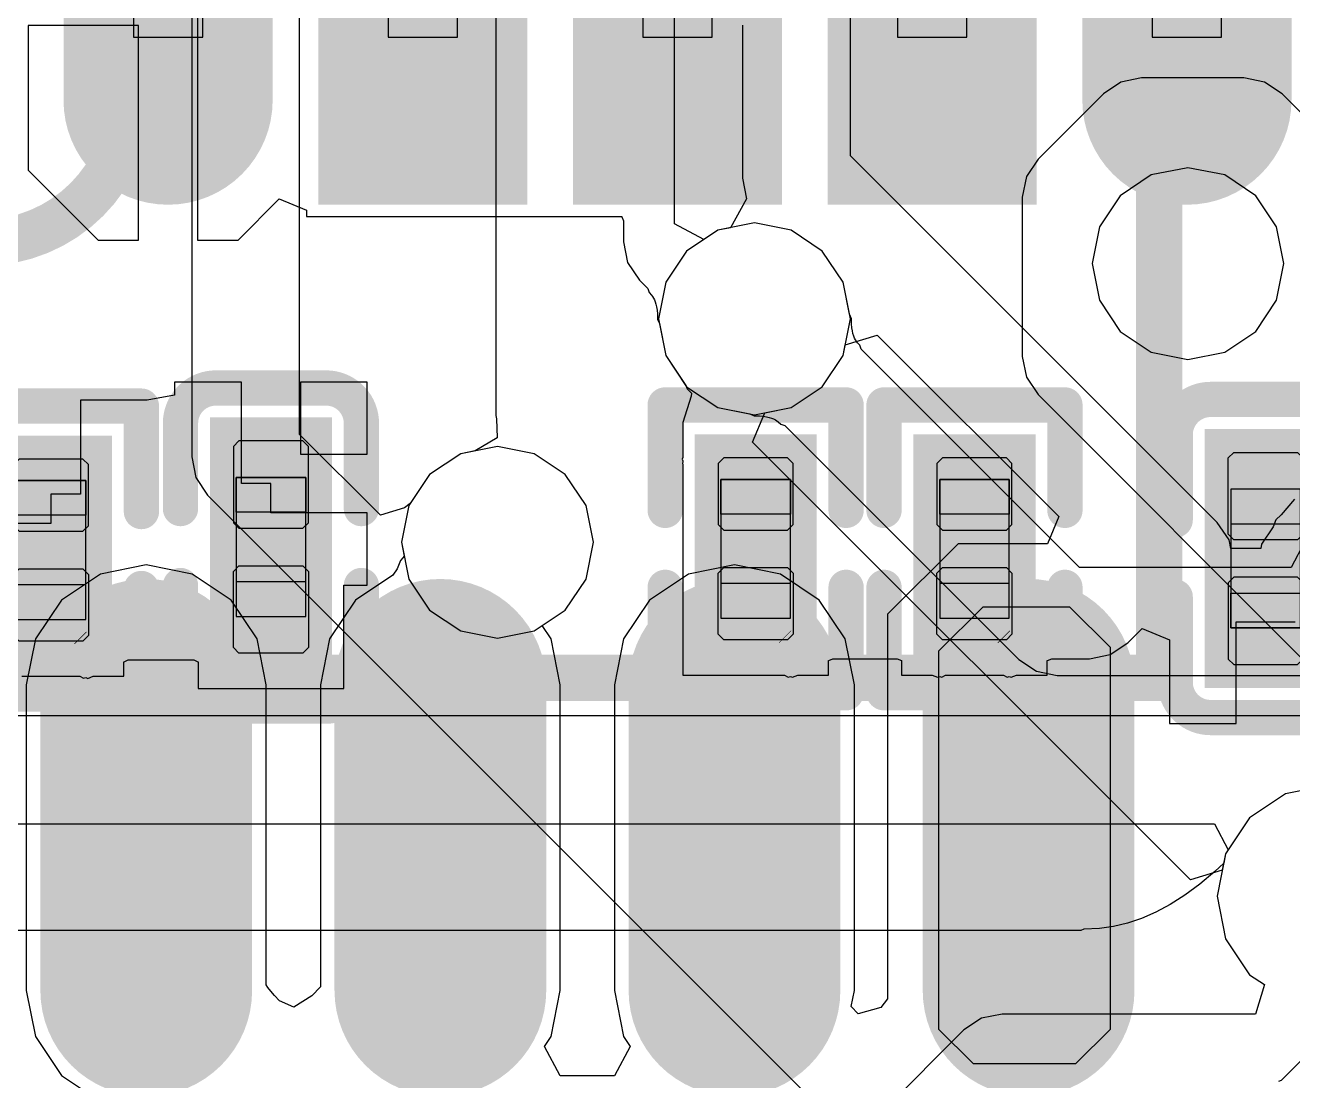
# Model space of a CAD drawing. Header units: millimetres. Extents: x 50 to 153, y 18 to 71.
# Drawn here: x 125.74 to 131.21, y 50.93 to 55.49 of the extents above; entities that cross this region are included whole.
import ezdxf

# ---------------------------------------------------------------- set-up
doc = ezdxf.new("R2010")
doc.units = ezdxf.units.MM
for name, color, linetype in [('BottomLayer', 5, 'Continuous'), ('BottomOverlay', 54, 'Continuous'), ('BottomPaste', 16, 'Continuous'), ('BottomSolder', 6, 'Continuous'), ('ConnectLayer', 7, 'Continuous'), ('Mechanical15', 56, 'Continuous'), ('Mechanical4', 56, 'Continuous'), ('Mechanical5', 56, 'Continuous'), ('TopLayer', 1, 'Continuous'), ('TopOverlay', 2, 'Continuous'), ('TopPaste', 8, 'Continuous'), ('TopSolder', 216, 'Continuous')]:
    doc.layers.add(name, color=color, linetype=linetype)

# ---------------------------------------------------------------- blocks, each defined once
blk = doc.blocks.new('R0201_B_32')
at = {"layer": 'BottomLayer'}
for points in [[(-0.3752, -0.162), (-0.0721, -0.162), (-0.3752, 0.162), (-0.0721, 0.162)], [(0.1079, -0.162), (0.411, -0.162), (0.1079, 0.162), (0.411, 0.162)]]:
    blk.add_solid(points, dxfattribs=at)
at = {"layer": 'BottomOverlay', "const_width": 0.1524}
for points in [[(-0.6038, -0.3906), (-0.6038, 0.3906)], [(-0.1483, 0.3906), (-0.6038, 0.3906)], [(0.1841, 0.3906), (0.6396, 0.3906)], [(0.6396, -0.3906), (0.6396, 0.3906)], [(-0.1483, -0.3906), (-0.6038, -0.3906)], [(0.6396, -0.3906), (0.1841, -0.3906)]]:
    blk.add_lwpolyline(points, dxfattribs=at)
at = {"layer": 'BottomOverlay', "const_width": 0.0762}
for points in [[(-0.6419, 0.3906, 1), (-0.5657, 0.3906, 1)], [(-0.6419, 0.3906, 1), (-0.5657, 0.3906, 1)], [(-0.1864, 0.3906, 1), (-0.1102, 0.3906, 1)], [(0.146, 0.3906, 1), (0.2222, 0.3906, 1)], [(0.6015, 0.3906, 1), (0.6777, 0.3906, 1)], [(0.6015, 0.3906, 1), (0.6777, 0.3906, 1)], [(-0.6419, -0.3906, 1), (-0.5657, -0.3906, 1)], [(-0.6419, -0.3906, 1), (-0.5657, -0.3906, 1)], [(-0.1864, -0.3906, 1), (-0.1102, -0.3906, 1)], [(0.146, -0.3906, 1), (0.2222, -0.3906, 1)], [(0.6015, -0.3906, 1), (0.6777, -0.3906, 1)], [(0.6015, -0.3906, 1), (0.6777, -0.3906, 1)]]:
    blk.add_lwpolyline(points, format="xyb", close=True, dxfattribs=at)
at = {"layer": 'BottomPaste'}
for p, q in [((-0.3512, 0.162), (-0.3752, 0.138)), ((-0.3752, 0.138), (-0.3752, -0.138)), ((-0.0871, 0.162), (-0.3512, 0.162)), ((-0.0631, 0.138), (-0.0871, 0.162)), ((-0.0631, -0.138), (-0.0631, 0.138)), ((0.0989, 0.138), (0.1229, 0.162)), ((0.0989, -0.138), (0.0989, 0.138)), ((0.1229, 0.162), (0.3871, 0.162)), ((0.3871, 0.162), (0.411, 0.138)), ((0.411, 0.138), (0.411, -0.138)), ((-0.3752, -0.138), (-0.3512, -0.162)), ((-0.3512, -0.162), (-0.0871, -0.162)), ((-0.0871, -0.162), (-0.0631, -0.138)), ((0.1229, -0.162), (0.0989, -0.138)), ((0.3871, -0.162), (0.1229, -0.162)), ((0.411, -0.138), (0.3871, -0.162))]:
    blk.add_line(p, q, dxfattribs=at)
for points in [[(-0.3752, -0.162), (-0.0721, -0.162), (-0.3752, 0.162), (-0.0721, 0.162)], [(0.1079, -0.162), (0.411, -0.162), (0.1079, 0.162), (0.411, 0.162)]]:
    blk.add_solid(points, dxfattribs=at)
at = {"layer": 'BottomSolder'}
for points in [[(-0.4768, -0.2636), (0.0295, -0.2636), (-0.4768, 0.2636), (0.0295, 0.2636)], [(0.0063, -0.2636), (0.5126, -0.2636), (0.0063, 0.2636), (0.5126, 0.2636)]]:
    blk.add_solid(points, dxfattribs=at)
at = {"layer": 'Mechanical15', "const_width": 0.00254}
blk.add_lwpolyline([(0.4229, 0.1016), (0.3721, 0.1524)], dxfattribs=at)
at = {"layer": 'Mechanical15', "const_width": 0.00127}
for points in [[(0.3714, 0.1524, 1), (0.3727, 0.1524, 1)], [(0.4222, 0.1016, 1), (0.4235, 0.1016, 1)]]:
    blk.add_lwpolyline(points, format="xyb", close=True, dxfattribs=at)
at = {"layer": 'Mechanical4'}
for p, q in [((0.3179, 0.15), (-0.2821, 0.15)), ((-0.2821, 0.15), (-0.2821, -0.1501)), ((0.3179, -0.1501), (0.3179, 0.15)), ((-0.2821, -0.1501), (0.3179, -0.1501))]:
    blk.add_line(p, q, dxfattribs=at)
at = {"layer": 'Mechanical5'}
for p, q in [((-0.2821, -0.1501), (-0.2821, 0.15)), ((-0.2821, 0.15), (-0.1321, 0.15)), ((-0.1321, 0.15), (-0.1321, -0.1501)), ((0.3179, 0.15), (0.1679, 0.15)), ((0.1679, 0.15), (0.1679, -0.1501)), ((0.3179, -0.1501), (0.3179, 0.15)), ((-0.1321, -0.1501), (-0.2821, -0.1501)), ((0.1679, -0.1501), (0.3179, -0.1501))]:
    blk.add_line(p, q, dxfattribs=at)
blk = doc.blocks.new('R0201_B_35')
at = {"layer": 'BottomLayer'}
for points in [[(-0.3752, -0.162), (-0.0721, -0.162), (-0.3752, 0.162), (-0.0721, 0.162)], [(0.1079, -0.162), (0.411, -0.162), (0.1079, 0.162), (0.411, 0.162)]]:
    blk.add_solid(points, dxfattribs=at)
at = {"layer": 'BottomOverlay', "const_width": 0.1524}
for points in [[(-0.6038, -0.3906), (-0.6038, 0.3906)], [(-0.1483, 0.3906), (-0.6038, 0.3906)], [(0.6396, 0.3906), (0.1841, 0.3906)], [(0.6396, -0.3906), (0.6396, 0.3906)], [(-0.1483, -0.3906), (-0.6038, -0.3906)], [(0.6396, -0.3906), (0.1841, -0.3906)]]:
    blk.add_lwpolyline(points, dxfattribs=at)
at = {"layer": 'BottomOverlay', "const_width": 0.0762}
for points in [[(-0.6419, 0.3906, 1), (-0.5657, 0.3906, 1)], [(-0.6419, 0.3906, 1), (-0.5657, 0.3906, 1)], [(-0.1864, 0.3906, 1), (-0.1102, 0.3906, 1)], [(0.146, 0.3906, 1), (0.2222, 0.3906, 1)], [(0.6015, 0.3906, 1), (0.6777, 0.3906, 1)], [(0.6015, 0.3906, 1), (0.6777, 0.3906, 1)], [(-0.6419, -0.3906, 1), (-0.5657, -0.3906, 1)], [(-0.6419, -0.3906, 1), (-0.5657, -0.3906, 1)], [(-0.1864, -0.3906, 1), (-0.1102, -0.3906, 1)], [(0.146, -0.3906, 1), (0.2222, -0.3906, 1)], [(0.6015, -0.3906, 1), (0.6777, -0.3906, 1)], [(0.6015, -0.3906, 1), (0.6777, -0.3906, 1)]]:
    blk.add_lwpolyline(points, format="xyb", close=True, dxfattribs=at)
at = {"layer": 'BottomPaste'}
for p, q in [((-0.3512, 0.162), (-0.3752, 0.138)), ((-0.3752, 0.138), (-0.3752, -0.138)), ((-0.0871, 0.162), (-0.3512, 0.162)), ((-0.0631, 0.138), (-0.0871, 0.162)), ((-0.0631, -0.138), (-0.0631, 0.138)), ((0.0989, 0.138), (0.1229, 0.162)), ((0.0989, -0.138), (0.0989, 0.138)), ((0.1229, 0.162), (0.3871, 0.162)), ((0.3871, 0.162), (0.411, 0.138)), ((0.411, 0.138), (0.411, -0.138)), ((-0.3752, -0.138), (-0.3512, -0.162)), ((-0.3512, -0.162), (-0.0871, -0.162)), ((-0.0871, -0.162), (-0.0631, -0.138)), ((0.1229, -0.162), (0.0989, -0.138)), ((0.3871, -0.162), (0.1229, -0.162)), ((0.411, -0.138), (0.3871, -0.162))]:
    blk.add_line(p, q, dxfattribs=at)
for points in [[(-0.3752, -0.162), (-0.0721, -0.162), (-0.3752, 0.162), (-0.0721, 0.162)], [(0.1079, -0.162), (0.411, -0.162), (0.1079, 0.162), (0.411, 0.162)]]:
    blk.add_solid(points, dxfattribs=at)
at = {"layer": 'BottomSolder'}
for points in [[(-0.4768, -0.2636), (0.0295, -0.2636), (-0.4768, 0.2636), (0.0295, 0.2636)], [(0.0063, -0.2636), (0.5126, -0.2636), (0.0063, 0.2636), (0.5126, 0.2636)]]:
    blk.add_solid(points, dxfattribs=at)
at = {"layer": 'Mechanical15', "const_width": 0.00254}
blk.add_lwpolyline([(0.4229, 0.1016), (0.3721, 0.1524)], dxfattribs=at)
at = {"layer": 'Mechanical15', "const_width": 0.00127}
for points in [[(0.3714, 0.1524, 1), (0.3727, 0.1524, 1)], [(0.4222, 0.1016, 1), (0.4235, 0.1016, 1)]]:
    blk.add_lwpolyline(points, format="xyb", close=True, dxfattribs=at)
at = {"layer": 'Mechanical4'}
for p, q in [((0.3179, 0.15), (-0.2821, 0.15)), ((-0.2821, 0.15), (-0.2821, -0.1501)), ((0.3179, -0.1501), (0.3179, 0.15)), ((-0.2821, -0.1501), (0.3179, -0.1501))]:
    blk.add_line(p, q, dxfattribs=at)
at = {"layer": 'Mechanical5'}
for p, q in [((-0.2821, -0.1501), (-0.2821, 0.15)), ((-0.2821, 0.15), (-0.1321, 0.15)), ((-0.1321, 0.15), (-0.1321, -0.1501)), ((0.3179, 0.15), (0.1679, 0.15)), ((0.1679, 0.15), (0.1679, -0.1501)), ((0.3179, -0.1501), (0.3179, 0.15)), ((-0.1321, -0.1501), (-0.2821, -0.1501)), ((0.1679, -0.1501), (0.3179, -0.1501))]:
    blk.add_line(p, q, dxfattribs=at)
blk = doc.blocks.new('R0201_B_37')
at = {"layer": 'BottomLayer'}
for points in [[(-0.3752, -0.162), (-0.0721, -0.162), (-0.3752, 0.162), (-0.0721, 0.162)], [(0.1079, -0.162), (0.411, -0.162), (0.1079, 0.162), (0.411, 0.162)]]:
    blk.add_solid(points, dxfattribs=at)
at = {"layer": 'BottomOverlay', "const_width": 0.1524}
for points in [[(-0.6038, -0.3906), (-0.6038, 0.3906)], [(-0.1483, 0.3906), (-0.6038, 0.3906)], [(0.6396, 0.3906), (0.1841, 0.3906)], [(0.6396, -0.3906), (0.6396, 0.3906)], [(-0.1483, -0.3906), (-0.6038, -0.3906)], [(0.6396, -0.3906), (0.1841, -0.3906)]]:
    blk.add_lwpolyline(points, dxfattribs=at)
at = {"layer": 'BottomOverlay', "const_width": 0.0762}
for points in [[(-0.6419, 0.3906, 1), (-0.5657, 0.3906, 1)], [(-0.6419, 0.3906, 1), (-0.5657, 0.3906, 1)], [(-0.1864, 0.3906, 1), (-0.1102, 0.3906, 1)], [(0.146, 0.3906, 1), (0.2222, 0.3906, 1)], [(0.6015, 0.3906, 1), (0.6777, 0.3906, 1)], [(0.6015, 0.3906, 1), (0.6777, 0.3906, 1)], [(-0.6419, -0.3906, 1), (-0.5657, -0.3906, 1)], [(-0.6419, -0.3906, 1), (-0.5657, -0.3906, 1)], [(-0.1864, -0.3906, 1), (-0.1102, -0.3906, 1)], [(0.146, -0.3906, 1), (0.2222, -0.3906, 1)], [(0.6015, -0.3906, 1), (0.6777, -0.3906, 1)], [(0.6015, -0.3906, 1), (0.6777, -0.3906, 1)]]:
    blk.add_lwpolyline(points, format="xyb", close=True, dxfattribs=at)
at = {"layer": 'BottomPaste'}
for p, q in [((-0.3512, 0.162), (-0.3752, 0.138)), ((-0.3752, 0.138), (-0.3752, -0.138)), ((-0.0871, 0.162), (-0.3512, 0.162)), ((-0.0631, 0.138), (-0.0871, 0.162)), ((-0.0631, -0.138), (-0.0631, 0.138)), ((0.0989, 0.138), (0.1229, 0.162)), ((0.0989, -0.138), (0.0989, 0.138)), ((0.1229, 0.162), (0.3871, 0.162)), ((0.3871, 0.162), (0.411, 0.138)), ((0.411, 0.138), (0.411, -0.138)), ((-0.3752, -0.138), (-0.3512, -0.162)), ((-0.3512, -0.162), (-0.0871, -0.162)), ((-0.0871, -0.162), (-0.0631, -0.138)), ((0.1229, -0.162), (0.0989, -0.138)), ((0.3871, -0.162), (0.1229, -0.162)), ((0.411, -0.138), (0.3871, -0.162))]:
    blk.add_line(p, q, dxfattribs=at)
for points in [[(-0.3752, -0.162), (-0.0721, -0.162), (-0.3752, 0.162), (-0.0721, 0.162)], [(0.1079, -0.162), (0.411, -0.162), (0.1079, 0.162), (0.411, 0.162)]]:
    blk.add_solid(points, dxfattribs=at)
at = {"layer": 'BottomSolder'}
for points in [[(-0.4768, -0.2636), (0.0295, -0.2636), (-0.4768, 0.2636), (0.0295, 0.2636)], [(0.0063, -0.2636), (0.5126, -0.2636), (0.0063, 0.2636), (0.5126, 0.2636)]]:
    blk.add_solid(points, dxfattribs=at)
at = {"layer": 'Mechanical15', "const_width": 0.00254}
blk.add_lwpolyline([(0.4229, 0.1016), (0.3721, 0.1524)], dxfattribs=at)
at = {"layer": 'Mechanical15', "const_width": 0.00127}
for points in [[(0.3714, 0.1524, 1), (0.3727, 0.1524, 1)], [(0.4222, 0.1016, 1), (0.4235, 0.1016, 1)]]:
    blk.add_lwpolyline(points, format="xyb", close=True, dxfattribs=at)
at = {"layer": 'Mechanical4'}
for p, q in [((0.3179, 0.15), (-0.2821, 0.15)), ((-0.2821, 0.15), (-0.2821, -0.1501)), ((0.3179, -0.1501), (0.3179, 0.15)), ((-0.2821, -0.1501), (0.3179, -0.1501))]:
    blk.add_line(p, q, dxfattribs=at)
at = {"layer": 'Mechanical5'}
for p, q in [((-0.2821, -0.1501), (-0.2821, 0.15)), ((-0.2821, 0.15), (-0.1321, 0.15)), ((-0.1321, 0.15), (-0.1321, -0.1501)), ((0.3179, 0.15), (0.1679, 0.15)), ((0.1679, 0.15), (0.1679, -0.1501)), ((0.3179, -0.1501), (0.3179, 0.15)), ((-0.1321, -0.1501), (-0.2821, -0.1501)), ((0.1679, -0.1501), (0.3179, -0.1501))]:
    blk.add_line(p, q, dxfattribs=at)
blk = doc.blocks.new('C0201_B_51')
at = {"layer": 'BottomLayer'}
for points in [[(-0.4623, -0.1444), (-0.0938, -0.1444), (-0.4623, 0.1796), (-0.0938, 0.1796)], [(0.0862, -0.1444), (0.4546, -0.1444), (0.0862, 0.1796), (0.4546, 0.1796)]]:
    blk.add_solid(points, dxfattribs=at)
at = {"layer": 'BottomOverlay', "const_width": 0.1524}
for points in [[(-0.6909, 0.2558, -0.414214), (-0.5385, 0.4082)], [(0.5308, 0.4082, -0.414214), (0.6832, 0.2558)], [(-0.5385, -0.373, -0.414214), (-0.6909, -0.2206)], [(0.6832, -0.2206, -0.414214), (0.5308, -0.373)]]:
    blk.add_lwpolyline(points, format="xyb", dxfattribs=at)
for points in [[(-0.5385, 0.4082), (-0.17, 0.4082)], [(0.1624, 0.4082), (0.5308, 0.4082)], [(-0.6909, 0.2558), (-0.6909, -0.2206)], [(0.6832, 0.2558), (0.6832, -0.2206)], [(-0.5385, -0.373), (-0.17, -0.373)], [(0.1624, -0.373), (0.5308, -0.373)]]:
    blk.add_lwpolyline(points, dxfattribs=at)
at = {"layer": 'BottomOverlay', "const_width": 0.0762}
for points in [[(-0.5766, 0.4082, 1), (-0.5004, 0.4082, 1)], [(-0.5766, 0.4082, 1), (-0.5004, 0.4082, 1)], [(-0.2081, 0.4082, 1), (-0.1319, 0.4082, 1)], [(0.1243, 0.4082, 1), (0.2005, 0.4082, 1)], [(0.4927, 0.4082, 1), (0.5689, 0.4082, 1)], [(0.4927, 0.4082, 1), (0.5689, 0.4082, 1)], [(-0.729, 0.2558, 1), (-0.6528, 0.2558, 1)], [(-0.729, 0.2558, 1), (-0.6528, 0.2558, 1)], [(0.6451, 0.2558, 1), (0.7213, 0.2558, 1)], [(0.6451, 0.2558, 1), (0.7213, 0.2558, 1)], [(-0.729, -0.2206, 1), (-0.6528, -0.2206, 1)], [(-0.729, -0.2206, 1), (-0.6528, -0.2206, 1)], [(0.6451, -0.2206, 1), (0.7213, -0.2206, 1)], [(0.6451, -0.2206, 1), (0.7213, -0.2206, 1)], [(-0.5766, -0.373, 1), (-0.5004, -0.373, 1)], [(-0.5766, -0.373, 1), (-0.5004, -0.373, 1)], [(-0.2081, -0.373, 1), (-0.1319, -0.373, 1)], [(0.1243, -0.373, 1), (0.2005, -0.373, 1)], [(0.4927, -0.373, 1), (0.5689, -0.373, 1)], [(0.4927, -0.373, 1), (0.5689, -0.373, 1)]]:
    blk.add_lwpolyline(points, format="xyb", close=True, dxfattribs=at)
at = {"layer": 'BottomPaste'}
for p, q in [((-0.4383, 0.1796), (-0.4623, 0.1556)), ((-0.1088, 0.1796), (-0.4383, 0.1796)), ((-0.0848, 0.1556), (-0.1088, 0.1796)), ((0.0772, 0.1556), (0.1012, 0.1796)), ((0.1012, 0.1796), (0.4306, 0.1796)), ((0.4306, 0.1796), (0.4546, 0.1556)), ((-0.4623, 0.1556), (-0.4623, -0.1204)), ((-0.0848, -0.1204), (-0.0848, 0.1556)), ((0.0772, -0.1204), (0.0772, 0.1556)), ((0.4546, 0.1556), (0.4546, -0.1204)), ((-0.4623, -0.1204), (-0.4383, -0.1444)), ((-0.4383, -0.1444), (-0.1088, -0.1444)), ((-0.1088, -0.1444), (-0.0848, -0.1204)), ((0.1012, -0.1444), (0.0772, -0.1204)), ((0.4306, -0.1444), (0.1012, -0.1444)), ((0.4546, -0.1204), (0.4306, -0.1444))]:
    blk.add_line(p, q, dxfattribs=at)
for points in [[(-0.4623, -0.1444), (-0.0938, -0.1444), (-0.4623, 0.1796), (-0.0938, 0.1796)], [(0.0862, -0.1444), (0.4546, -0.1444), (0.0862, 0.1796), (0.4546, 0.1796)]]:
    blk.add_solid(points, dxfattribs=at)
at = {"layer": 'BottomSolder'}
for points in [[(-0.5639, -0.246), (0.0078, -0.246), (-0.5639, 0.2812), (0.0078, 0.2812)], [(-0.0154, -0.246), (0.5562, -0.246), (-0.0154, 0.2812), (0.5562, 0.2812)]]:
    blk.add_solid(points, dxfattribs=at)
at = {"layer": 'Mechanical4'}
for p, q in [((0.2962, 0.1676), (-0.3038, 0.1676)), ((-0.3038, 0.1676), (-0.3038, -0.1324)), ((0.2962, -0.1324), (0.2962, 0.1676)), ((-0.3038, -0.1324), (0.2962, -0.1324))]:
    blk.add_line(p, q, dxfattribs=at)
at = {"layer": 'Mechanical5'}
for p, q in [((-0.3038, -0.1324), (-0.3038, 0.1676)), ((-0.3038, 0.1676), (-0.1538, 0.1676)), ((-0.1538, 0.1676), (-0.1538, -0.1324)), ((0.2962, 0.1676), (0.1462, 0.1676)), ((0.1462, 0.1676), (0.1462, -0.1324)), ((0.2962, -0.1324), (0.2962, 0.1676)), ((-0.1538, -0.1324), (-0.3038, -0.1324)), ((0.1462, -0.1324), (0.2962, -0.1324))]:
    blk.add_line(p, q, dxfattribs=at)
blk = doc.blocks.new('C0201_B_52')
at = {"layer": 'BottomLayer'}
for points in [[(-0.4623, -0.1444), (-0.0938, -0.1444), (-0.4623, 0.1796), (-0.0938, 0.1796)], [(0.0862, -0.1444), (0.4546, -0.1444), (0.0862, 0.1796), (0.4546, 0.1796)]]:
    blk.add_solid(points, dxfattribs=at)
at = {"layer": 'BottomOverlay', "const_width": 0.1524}
for points in [[(-0.6909, 0.2558, -0.414214), (-0.5385, 0.4082)], [(0.5308, 0.4082, -0.414214), (0.6832, 0.2558)], [(-0.5385, -0.373, -0.414214), (-0.6909, -0.2206)], [(0.6832, -0.2206, -0.414214), (0.5308, -0.373)]]:
    blk.add_lwpolyline(points, format="xyb", dxfattribs=at)
for points in [[(-0.17, 0.4082), (-0.5385, 0.4082)], [(0.5308, 0.4082), (0.1624, 0.4082)], [(-0.6909, -0.2206), (-0.6909, 0.2558)], [(0.6832, -0.2206), (0.6832, 0.2558)], [(-0.17, -0.373), (-0.5385, -0.373)], [(0.5308, -0.373), (0.1624, -0.373)]]:
    blk.add_lwpolyline(points, dxfattribs=at)
at = {"layer": 'BottomOverlay', "const_width": 0.0762}
for points in [[(-0.5766, 0.4082, 1), (-0.5004, 0.4082, 1)], [(-0.5766, 0.4082, 1), (-0.5004, 0.4082, 1)], [(-0.2081, 0.4082, 1), (-0.1319, 0.4082, 1)], [(0.1243, 0.4082, 1), (0.2005, 0.4082, 1)], [(0.4927, 0.4082, 1), (0.5689, 0.4082, 1)], [(0.4927, 0.4082, 1), (0.5689, 0.4082, 1)], [(-0.729, 0.2558, 1), (-0.6528, 0.2558, 1)], [(-0.729, 0.2558, 1), (-0.6528, 0.2558, 1)], [(0.6451, 0.2558, 1), (0.7213, 0.2558, 1)], [(0.6451, 0.2558, 1), (0.7213, 0.2558, 1)], [(-0.729, -0.2206, 1), (-0.6528, -0.2206, 1)], [(-0.729, -0.2206, 1), (-0.6528, -0.2206, 1)], [(0.6451, -0.2206, 1), (0.7213, -0.2206, 1)], [(0.6451, -0.2206, 1), (0.7213, -0.2206, 1)], [(-0.5766, -0.373, 1), (-0.5004, -0.373, 1)], [(-0.5766, -0.373, 1), (-0.5004, -0.373, 1)], [(-0.2081, -0.373, 1), (-0.1319, -0.373, 1)], [(0.1243, -0.373, 1), (0.2005, -0.373, 1)], [(0.4927, -0.373, 1), (0.5689, -0.373, 1)], [(0.4927, -0.373, 1), (0.5689, -0.373, 1)]]:
    blk.add_lwpolyline(points, format="xyb", close=True, dxfattribs=at)
at = {"layer": 'BottomPaste'}
for p, q in [((-0.4383, 0.1796), (-0.4623, 0.1556)), ((-0.1088, 0.1796), (-0.4383, 0.1796)), ((-0.0848, 0.1556), (-0.1088, 0.1796)), ((0.0772, 0.1556), (0.1012, 0.1796)), ((0.1012, 0.1796), (0.4306, 0.1796)), ((0.4306, 0.1796), (0.4546, 0.1556)), ((-0.4623, 0.1556), (-0.4623, -0.1204)), ((-0.0848, -0.1204), (-0.0848, 0.1556)), ((0.0772, -0.1204), (0.0772, 0.1556)), ((0.4546, 0.1556), (0.4546, -0.1204)), ((-0.4623, -0.1204), (-0.4383, -0.1444)), ((-0.4383, -0.1444), (-0.1088, -0.1444)), ((-0.1088, -0.1444), (-0.0848, -0.1204)), ((0.1012, -0.1444), (0.0772, -0.1204)), ((0.4306, -0.1444), (0.1012, -0.1444)), ((0.4546, -0.1204), (0.4306, -0.1444))]:
    blk.add_line(p, q, dxfattribs=at)
for points in [[(-0.4623, -0.1444), (-0.0938, -0.1444), (-0.4623, 0.1796), (-0.0938, 0.1796)], [(0.0862, -0.1444), (0.4546, -0.1444), (0.0862, 0.1796), (0.4546, 0.1796)]]:
    blk.add_solid(points, dxfattribs=at)
at = {"layer": 'BottomSolder'}
for points in [[(-0.5639, -0.246), (0.0078, -0.246), (-0.5639, 0.2812), (0.0078, 0.2812)], [(-0.0154, -0.246), (0.5562, -0.246), (-0.0154, 0.2812), (0.5562, 0.2812)]]:
    blk.add_solid(points, dxfattribs=at)
at = {"layer": 'Mechanical4'}
for p, q in [((0.2962, 0.1676), (-0.3038, 0.1676)), ((-0.3038, 0.1676), (-0.3038, -0.1324)), ((0.2962, -0.1324), (0.2962, 0.1676)), ((-0.3038, -0.1324), (0.2962, -0.1324))]:
    blk.add_line(p, q, dxfattribs=at)
at = {"layer": 'Mechanical5'}
for p, q in [((-0.3038, -0.1324), (-0.3038, 0.1676)), ((-0.3038, 0.1676), (-0.1538, 0.1676)), ((-0.1538, 0.1676), (-0.1538, -0.1324)), ((0.2962, 0.1676), (0.1462, 0.1676)), ((0.1462, 0.1676), (0.1462, -0.1324)), ((0.2962, -0.1324), (0.2962, 0.1676)), ((-0.1538, -0.1324), (-0.3038, -0.1324)), ((0.1462, -0.1324), (0.2962, -0.1324))]:
    blk.add_line(p, q, dxfattribs=at)
blk = doc.blocks.new('W25Q80_97')
at = {"layer": 'TopLayer', "const_width": 0.7112}
for points in [[(-0.9604, 3.8101), (0.3604, 3.8101)], [(-0.9604, 2.5401), (0.3604, 2.5401)], [(-0.9604, 1.2701), (0.3604, 1.2701)], [(-0.9604, 0), (0.3604, 0)]]:
    blk.add_lwpolyline(points, dxfattribs=at)
at = {"layer": 'TopLayer', "const_width": 0.3556}
for points in [[(-1.1382, 3.8101, 1), (-0.7826, 3.8101, 1)], [(0.1826, 3.8101, 1), (0.5382, 3.8101, 1)], [(-1.1382, 2.5401, 1), (-0.7826, 2.5401, 1)], [(0.1826, 2.5401, 1), (0.5382, 2.5401, 1)], [(-1.1382, 1.2701, 1), (-0.7826, 1.2701, 1)], [(0.1826, 1.2701, 1), (0.5382, 1.2701, 1)], [(-1.1382, 0, 1), (-0.7826, 0, 1)], [(0.1826, 0, 1), (0.5382, 0, 1)]]:
    blk.add_lwpolyline(points, format="xyb", close=True, dxfattribs=at)
at = {"layer": 'TopOverlay', "const_width": 0.2}
for points in [[(-0.9906, 4.374), (-5.9182, 4.374)], [(-0.9906, -0.706), (-0.9906, 4.374)]]:
    blk.add_lwpolyline(points, dxfattribs=at)
at = {"layer": 'TopOverlay', "const_width": 0.1}
blk.add_lwpolyline([(-1.0406, 4.374, 1), (-0.9406, 4.374, 1)], format="xyb", close=True, dxfattribs=at)
blk.add_lwpolyline([(-1.0406, 4.374, 1), (-0.9406, 4.374, 1)], format="xyb", close=True, dxfattribs=at)
at = {"layer": 'TopOverlay', "const_width": 0.2}
blk.add_lwpolyline([(-4.1402, -0.706, -1), (-2.8702, -0.706)], format="xyb", dxfattribs=at)
at = {"layer": 'TopPaste', "const_width": 0.7112}
for points in [[(-0.9604, 3.8101), (0.3604, 3.8101)], [(-0.9604, 2.5401), (0.3604, 2.5401)], [(-0.9604, 1.2701), (0.3604, 1.2701)], [(-0.9604, 0), (0.3604, 0)]]:
    blk.add_lwpolyline(points, dxfattribs=at)
at = {"layer": 'TopPaste', "const_width": 0.3556}
for points in [[(-1.1382, 3.8101, 1), (-0.7826, 3.8101, 1)], [(0.1826, 3.8101, 1), (0.5382, 3.8101, 1)], [(-1.1382, 2.5401, 1), (-0.7826, 2.5401, 1)], [(0.1826, 2.5401, 1), (0.5382, 2.5401, 1)], [(-1.1382, 1.2701, 1), (-0.7826, 1.2701, 1)], [(0.1826, 1.2701, 1), (0.5382, 1.2701, 1)], [(-1.1382, 0, 1), (-0.7826, 0, 1)], [(0.1826, 0, 1), (0.5382, 0, 1)]]:
    blk.add_lwpolyline(points, format="xyb", close=True, dxfattribs=at)
at = {"layer": 'TopSolder', "const_width": 0.9144}
for points in [[(-0.9604, 3.8101), (0.3604, 3.8101)], [(-0.9604, 2.5401), (0.3604, 2.5401)], [(-0.9604, 1.2701), (0.3604, 1.2701)], [(-0.9604, 0), (0.3604, 0)]]:
    blk.add_lwpolyline(points, dxfattribs=at)
at = {"layer": 'TopSolder', "const_width": 0.4572}
for points in [[(-1.189, 3.8101, 1), (-0.7318, 3.8101, 1)], [(0.1318, 3.8101, 1), (0.589, 3.8101, 1)], [(-1.189, 2.5401, 1), (-0.7318, 2.5401, 1)], [(0.1318, 2.5401, 1), (0.589, 2.5401, 1)], [(-1.189, 1.2701, 1), (-0.7318, 1.2701, 1)], [(0.1318, 1.2701, 1), (0.589, 1.2701, 1)], [(-1.189, 0, 1), (-0.7318, 0, 1)], [(0.1318, 0, 1), (0.589, 0, 1)]]:
    blk.add_lwpolyline(points, format="xyb", close=True, dxfattribs=at)
blk = doc.blocks.new('TF_SMD_TF_02_B_131')
at = {"layer": 'BottomLayer', "const_width": 0.7}
for points in [[(-6.8603, -6.8048), (-6.8603, -7.7048)], [(-6.8603, -6.8048), (-6.8603, -7.7048)], [(-2.4608, -6.8048), (-2.4608, -7.7048)]]:
    blk.add_lwpolyline(points, dxfattribs=at)
at = {"layer": 'BottomLayer', "const_width": 0.35}
for points in [[(-7.0353, -7.7048, 1), (-6.6853, -7.7048, 1)], [(-7.0353, -7.7048, 1), (-6.6853, -7.7048, 1)], [(-2.6358, -7.7048, 1), (-2.2858, -7.7048, 1)]]:
    blk.add_lwpolyline(points, format="xyb", close=True, dxfattribs=at)
at = {"layer": 'BottomLayer'}
for points in [[(-6.1105, -8.0548), (-5.4105, -8.0548), (-6.1105, -6.4548), (-5.4105, -6.4548)], [(-5.0104, -8.0548), (-4.3104, -8.0548), (-5.0104, -6.4548), (-4.3104, -6.4548)], [(-3.9111, -8.0548), (-3.2111, -8.0548), (-3.9111, -6.4548), (-3.2111, -6.4548)]]:
    blk.add_solid(points, dxfattribs=at)
at = {"layer": 'BottomPaste', "const_width": 0.7}
for points in [[(-6.8603, -6.8048), (-6.8603, -7.7048)], [(-6.8603, -6.8048), (-6.8603, -7.7048)], [(-2.4608, -6.8048), (-2.4608, -7.7048)]]:
    blk.add_lwpolyline(points, dxfattribs=at)
at = {"layer": 'BottomPaste', "const_width": 0.35}
for points in [[(-7.0353, -7.7048, 1), (-6.6853, -7.7048, 1)], [(-7.0353, -7.7048, 1), (-6.6853, -7.7048, 1)], [(-2.6358, -7.7048, 1), (-2.2858, -7.7048, 1)]]:
    blk.add_lwpolyline(points, format="xyb", close=True, dxfattribs=at)
at = {"layer": 'BottomPaste'}
for points in [[(-6.1105, -8.0548), (-5.4105, -8.0548), (-6.1105, -6.4548), (-5.4105, -6.4548)], [(-5.0104, -8.0548), (-4.3104, -8.0548), (-5.0104, -6.4548), (-4.3104, -6.4548)], [(-3.9111, -8.0548), (-3.2111, -8.0548), (-3.9111, -6.4548), (-3.2111, -6.4548)]]:
    blk.add_solid(points, dxfattribs=at)
at = {"layer": 'BottomSolder', "const_width": 0.9032}
for points in [[(-6.8603, -6.8048), (-6.8603, -7.7048)], [(-6.8603, -6.8048), (-6.8603, -7.7048)], [(-2.4608, -6.8048), (-2.4608, -7.7048)]]:
    blk.add_lwpolyline(points, dxfattribs=at)
at = {"layer": 'BottomSolder', "const_width": 0.4516}
for points in [[(-7.0861, -7.7048, 1), (-6.6345, -7.7048, 1)], [(-7.0861, -7.7048, 1), (-6.6345, -7.7048, 1)], [(-2.6866, -7.7048, 1), (-2.235, -7.7048, 1)]]:
    blk.add_lwpolyline(points, format="xyb", close=True, dxfattribs=at)
at = {"layer": 'BottomSolder'}
for points in [[(-6.2121, -8.1564), (-5.3089, -8.1564), (-6.2121, -6.3532), (-5.3089, -6.3532)], [(-5.112, -8.1564), (-4.2088, -8.1564), (-5.112, -6.3532), (-4.2088, -6.3532)], [(-4.0127, -8.1564), (-3.1095, -8.1564), (-4.0127, -6.3532), (-3.1095, -6.3532)]]:
    blk.add_solid(points, dxfattribs=at)
at = {"layer": 'Mechanical15'}
for p, q in [((-7.0103, -6.7831), (-7.0103, -7.4331)), ((-6.7103, -7.4331), (-6.7103, -6.7831)), ((-5.9105, -6.7831), (-5.9105, -7.4331)), ((-5.6105, -7.4331), (-5.6105, -6.7831)), ((-4.8104, -6.7831), (-4.8104, -7.4331)), ((-4.5104, -7.4331), (-4.5104, -6.7831)), ((-3.7111, -6.7831), (-3.7111, -7.4331)), ((-3.4111, -7.4331), (-3.4111, -6.7831)), ((-2.6108, -6.7831), (-2.6108, -7.4331)), ((-2.3108, -7.4331), (-2.3108, -6.7831)), ((-7.0103, -7.4331), (-6.7103, -7.4331)), ((-5.9105, -7.4331), (-5.6105, -7.4331)), ((-4.8104, -7.4331), (-4.5104, -7.4331)), ((-3.7111, -7.4331), (-3.4111, -7.4331)), ((-2.6108, -7.4331), (-2.3108, -7.4331))]:
    blk.add_line(p, q, dxfattribs=at)

msp = doc.modelspace()

# ---------------------------------------------------------------- linework, layer by layer
at = {"layer": 'ConnectLayer'}
for p, q in [((126.4591, 57.5278), (126.4591, 53.622)), ((126.9253, 53.7186), (126.9253, 57.4313)), ((127.7723, 57.0605), (127.7723, 53.8005)), ((128.5433, 54.6285), (128.5433, 56.4944)), ((126.4841, 55.6129), (126.4841, 54.5589)), ((129.304, 54.9227), (129.304, 55.5831)), ((126.2301, 55.4859), (125.7531, 55.4859)), ((125.7531, 55.4859), (125.7531, 54.8609)), ((126.2301, 54.5589), (126.2301, 55.4859)), ((128.8378, 55.4865), (128.8378, 54.8261)), ((130.4714, 55.2413), (130.3958, 55.1907)), ((130.5606, 55.259), (130.4714, 55.2413)), ((131.0026, 55.259), (130.5606, 55.259)), ((131.0918, 55.2413), (131.0026, 55.259)), ((131.1674, 55.1907), (131.0918, 55.2413)), ((130.3958, 55.1907), (130.1139, 54.9088)), ((131.3586, 54.9995), (131.1674, 55.1907)), ((130.888, 53.3387), (129.304, 54.9227)), ((130.1139, 54.9088), (130.0633, 54.8332)), ((125.7531, 54.8609), (126.0551, 54.5589)), ((130.6027, 54.8398), (130.4683, 54.75)), ((130.6027, 54.8398), (130.4683, 54.75)), ((130.7613, 54.8713), (130.6027, 54.8398)), ((130.7613, 54.8713), (130.6027, 54.8398)), ((130.9198, 54.8398), (130.7613, 54.8713)), ((130.9198, 54.8398), (130.7613, 54.8713)), ((131.0543, 54.75), (130.9198, 54.8398)), ((131.0543, 54.75), (130.9198, 54.8398)), ((128.8378, 54.8261), (128.8556, 54.737)), ((130.0633, 54.8332), (130.0456, 54.744)), ((126.6592, 54.5589), (126.8372, 54.737)), ((126.8372, 54.737), (126.9546, 54.6884)), ((128.8556, 54.737), (128.7863, 54.6121)), ((130.0456, 54.744), (130.0456, 54.0561)), ((130.4683, 54.75), (130.3785, 54.6155)), ((130.4683, 54.75), (130.3785, 54.6155)), ((131.1441, 54.6155), (131.0543, 54.75)), ((131.1441, 54.6155), (131.0543, 54.75)), ((126.9546, 54.6884), (126.9546, 54.6605)), ((126.9546, 54.6605), (127.9276, 54.6605)), ((127.9276, 54.6605), (127.9594, 54.6605)), ((127.9594, 54.6605), (128.0546, 54.6605)), ((128.0546, 54.6605), (128.0864, 54.6605)), ((128.0864, 54.6605), (128.3159, 54.6605)), ((128.3159, 54.6605), (128.3159, 54.6592)), ((128.3159, 54.6592), (128.324, 54.6412)), ((128.324, 54.6412), (128.324, 54.5505)), ((128.6703, 54.5606), (128.5433, 54.6285)), ((128.8893, 54.6326), (128.7307, 54.601)), ((128.8893, 54.6326), (128.7307, 54.601)), ((129.0479, 54.601), (128.8893, 54.6326)), ((129.0479, 54.601), (128.8893, 54.6326)), ((130.3785, 54.6155), (130.3469, 54.457)), ((130.3785, 54.6155), (130.3469, 54.457)), ((131.1756, 54.457), (131.1441, 54.6155)), ((131.1756, 54.457), (131.1441, 54.6155)), ((128.7307, 54.601), (128.5963, 54.5112)), ((128.7307, 54.601), (128.5963, 54.5112)), ((128.7307, 54.601), (128.6703, 54.5606)), ((128.7863, 54.6121), (128.7307, 54.601)), ((129.1823, 54.5112), (129.0479, 54.601)), ((129.1823, 54.5112), (129.0479, 54.601)), ((126.0551, 54.5589), (126.2301, 54.5589)), ((126.4841, 54.5589), (126.6592, 54.5589)), ((128.324, 54.5505), (128.3417, 54.4613)), ((128.5963, 54.5112), (128.5065, 54.3768)), ((128.5963, 54.5112), (128.5065, 54.3768)), ((129.2721, 54.3768), (129.1823, 54.5112)), ((129.2721, 54.3768), (129.1823, 54.5112)), ((128.3417, 54.4613), (128.3922, 54.3856)), ((130.3469, 54.457), (130.3785, 54.2984)), ((130.3469, 54.457), (130.3785, 54.2984)), ((131.1441, 54.2984), (131.1756, 54.457)), ((131.1441, 54.2984), (131.1756, 54.457)), ((128.3922, 54.3856), (128.4282, 54.3497)), ((128.4282, 54.3497), (128.4346, 54.3321)), ((128.5065, 54.3768), (128.4749, 54.2182)), ((128.5065, 54.3768), (128.4749, 54.2182)), ((129.3037, 54.2182), (129.2721, 54.3768)), ((129.2996, 54.2385), (129.2721, 54.3768)), ((128.4346, 54.3321), (128.4448, 54.321)), ((128.4448, 54.321), (128.4493, 54.315)), ((128.4493, 54.315), (128.4534, 54.3084)), ((128.4534, 54.3084), (128.4572, 54.3009)), ((128.4572, 54.3009), (128.4607, 54.2923)), ((128.4607, 54.2923), (128.4639, 54.282)), ((130.3785, 54.2984), (130.4683, 54.164)), ((130.3785, 54.2984), (130.4683, 54.164)), ((131.0543, 54.164), (131.1441, 54.2984)), ((131.0543, 54.164), (131.1441, 54.2984)), ((128.4639, 54.282), (128.4666, 54.2701)), ((128.4666, 54.2701), (128.4686, 54.2562)), ((128.4686, 54.2562), (128.4699, 54.2403)), ((128.4699, 54.2403), (128.4704, 54.2176)), ((129.3082, 54.2188), (129.2996, 54.2385)), ((128.4704, 54.2176), (128.479, 54.1979)), ((128.4749, 54.2182), (128.5065, 54.0596)), ((128.4749, 54.2182), (128.5065, 54.0596)), ((128.479, 54.1979), (128.5065, 54.0596)), ((129.2721, 54.0596), (129.3037, 54.2182)), ((129.3086, 54.1961), (129.3082, 54.2188)), ((129.3099, 54.1802), (129.3086, 54.1961)), ((129.312, 54.1663), (129.3099, 54.1802)), ((129.2814, 54.1064), (129.4192, 54.1482)), ((129.3147, 54.1544), (129.312, 54.1663)), ((129.3179, 54.1441), (129.3147, 54.1544)), ((129.3214, 54.1355), (129.3179, 54.1441)), ((129.3252, 54.128), (129.3214, 54.1355)), ((129.3293, 54.1214), (129.3252, 54.128)), ((129.4192, 54.1482), (130.203, 53.3644)), ((130.4683, 54.164), (130.6027, 54.0741)), ((130.4683, 54.164), (130.6027, 54.0741)), ((130.9198, 54.0741), (131.0543, 54.164)), ((130.9198, 54.0741), (131.0543, 54.164)), ((129.2721, 54.0596), (129.2814, 54.1064)), ((129.3338, 54.1154), (129.3293, 54.1214)), ((129.344, 54.1043), (129.3338, 54.1154)), ((129.3504, 54.0867), (129.344, 54.1043)), ((130.2928, 53.1443), (129.3504, 54.0867)), ((130.6027, 54.0741), (130.7613, 54.0426)), ((130.6027, 54.0741), (130.7613, 54.0426)), ((130.7613, 54.0426), (130.9198, 54.0741)), ((130.7613, 54.0426), (130.9198, 54.0741)), ((128.5065, 54.0596), (128.5963, 53.9252)), ((128.5065, 54.0596), (128.5927, 53.9305)), ((128.5065, 54.0596), (128.5963, 53.9252)), ((129.1823, 53.9252), (129.2721, 54.0596)), ((129.1823, 53.9252), (129.2721, 54.0596)), ((130.0456, 54.0561), (130.0633, 53.9669)), ((130.0633, 53.9669), (130.1139, 53.8913)), ((126.6744, 53.945), (126.3854, 53.945)), ((126.3854, 53.945), (126.3854, 53.8887)), ((126.6744, 53.5068), (126.6744, 53.945)), ((127.2174, 53.945), (126.9284, 53.945)), ((126.9284, 53.945), (126.9284, 53.6338)), ((127.2174, 53.6338), (127.2174, 53.945)), ((128.5927, 53.9305), (128.5985, 53.9167)), ((128.5963, 53.9252), (128.7307, 53.8354)), ((128.5963, 53.9252), (128.7307, 53.8354)), ((128.5985, 53.9167), (128.6143, 53.9009)), ((129.0479, 53.8354), (129.1823, 53.9252)), ((129.0479, 53.8354), (129.1823, 53.9252)), ((126.2675, 53.8668), (125.9785, 53.8668)), ((125.9785, 53.8668), (125.9785, 53.4613)), ((126.3854, 53.8887), (126.2675, 53.8668)), ((126.2675, 53.8668), (126.2675, 53.8668)), ((128.6157, 53.8847), (128.5799, 53.7703)), ((128.6143, 53.9009), (128.6174, 53.8973)), ((128.6174, 53.8973), (128.6157, 53.8847)), ((130.1139, 53.8913), (131.2853, 52.7199)), ((127.7723, 53.8005), (127.7752, 53.7862)), ((128.7307, 53.8354), (128.8893, 53.8038)), ((128.7307, 53.8354), (128.869, 53.8079)), ((128.869, 53.8079), (128.8887, 53.7993)), ((128.8807, 53.6859), (128.9336, 53.8126)), ((128.8887, 53.7993), (128.9113, 53.7989)), ((128.8893, 53.8038), (129.0479, 53.8354)), ((128.9113, 53.7989), (128.9273, 53.7975)), ((128.9273, 53.7975), (128.9412, 53.7955)), ((128.9336, 53.8126), (129.0479, 53.8354)), ((128.9412, 53.7955), (128.9531, 53.7928)), ((127.7752, 53.7862), (127.778, 53.7043)), ((128.5799, 53.7703), (128.5799, 53.7703)), ((128.5799, 53.7703), (128.5799, 53.7703)), ((128.5799, 53.7703), (128.5799, 53.619)), ((128.9531, 53.7928), (128.9634, 53.7896)), ((128.9634, 53.7896), (128.972, 53.7861)), ((128.972, 53.7861), (128.9795, 53.7823)), ((128.9795, 53.7823), (128.9861, 53.7782)), ((128.9861, 53.7782), (128.992, 53.7737)), ((128.992, 53.7737), (129.0032, 53.7635)), ((129.0032, 53.7635), (129.0208, 53.7571)), ((129.0208, 53.7571), (130.0314, 52.7464)), ((127.274, 53.3699), (126.9253, 53.7186)), ((127.778, 53.7043), (127.683, 53.6482)), ((130.7718, 51.7948), (128.8807, 53.6859)), ((126.9284, 53.6338), (127.2174, 53.6338)), ((127.6207, 53.6358), (127.4863, 53.546)), ((127.6207, 53.6358), (127.4863, 53.546)), ((127.6207, 53.6358), (127.4863, 53.546)), ((127.6207, 53.6358), (127.4863, 53.546)), ((127.7793, 53.6674), (127.6207, 53.6358)), ((127.7793, 53.6674), (127.6207, 53.6358)), ((127.7793, 53.6674), (127.6207, 53.6358)), ((127.683, 53.6482), (127.6207, 53.6358)), ((127.9379, 53.6358), (127.7793, 53.6674)), ((127.9379, 53.6358), (127.7793, 53.6674)), ((127.9379, 53.6358), (127.7793, 53.6674)), ((128.0723, 53.546), (127.9379, 53.6358)), ((128.0723, 53.546), (127.9379, 53.6358)), ((128.0723, 53.546), (127.9379, 53.6358)), ((126.4591, 53.622), (126.4769, 53.5329)), ((128.5799, 53.619), (128.577, 53.6118)), ((128.577, 53.6118), (128.5799, 53.6047)), ((128.5799, 53.6011), (128.5779, 53.5942)), ((128.5779, 53.5942), (128.5799, 53.5905)), ((128.5799, 53.6047), (128.5799, 53.6011)), ((128.5799, 53.5905), (128.5799, 52.6793)), ((126.4769, 53.5329), (126.5274, 53.4572)), ((127.4863, 53.546), (127.3965, 53.4116)), ((127.4863, 53.546), (127.3965, 53.4116)), ((127.4863, 53.546), (127.3965, 53.4116)), ((127.4863, 53.546), (127.4027, 53.4208)), ((128.1621, 53.4116), (128.0723, 53.546)), ((128.1621, 53.4116), (128.0723, 53.546)), ((128.1621, 53.4116), (128.0723, 53.546)), ((126.8014, 53.5068), (126.6744, 53.5068)), ((126.8014, 53.3798), (126.8014, 53.5068)), ((125.9785, 53.4613), (125.8515, 53.4613)), ((125.8515, 53.4613), (125.8515, 53.3343)), ((126.5274, 53.4572), (130.0613, 49.9233)), ((127.3965, 53.4116), (127.3649, 53.253)), ((127.3965, 53.4116), (127.3649, 53.253)), ((127.3965, 53.4116), (127.3649, 53.253)), ((127.4027, 53.4208), (127.3778, 53.4013)), ((128.1937, 53.253), (128.1621, 53.4116)), ((128.1937, 53.253), (128.1621, 53.4116)), ((128.1937, 53.253), (128.1621, 53.4116)), ((131.2219, 53.439), (131.1631, 53.3721)), ((127.2174, 53.3798), (126.8014, 53.3798)), ((127.2174, 53.0686), (127.2174, 53.3798)), ((127.3778, 53.4013), (127.274, 53.3699)), ((130.203, 53.3644), (130.1544, 53.2471)), ((131.1631, 53.3721), (131.1412, 53.35)), ((125.8515, 53.3343), (125.4355, 53.3343)), ((130.9385, 53.2631), (130.888, 53.3387)), ((131.1287, 53.3193), (131.0792, 53.2452)), ((131.1412, 53.35), (131.1287, 53.3193)), ((127.3649, 53.253), (127.3769, 53.193)), ((127.3649, 53.253), (127.3965, 53.0944)), ((127.3649, 53.253), (127.3965, 53.0944)), ((128.1621, 53.0944), (128.1937, 53.253)), ((128.1621, 53.0944), (128.1937, 53.253)), ((128.1621, 53.0944), (128.1937, 53.253)), ((129.7682, 53.2471), (129.4634, 52.9423)), ((130.1544, 53.2471), (129.7682, 53.2471)), ((130.9459, 53.2259), (130.9385, 53.2631)), ((131.2665, 53.2563), (131.2067, 53.1443)), ((127.3769, 53.193), (127.3706, 53.1857)), ((131.0754, 53.2259), (130.9459, 53.2259)), ((131.0792, 53.2452), (131.0754, 53.2259)), ((126.2629, 53.1554), (126.0647, 53.116)), ((126.4611, 53.116), (126.2629, 53.1554)), ((127.3458, 53.138), (127.3281, 53.1116)), ((127.3604, 53.1751), (127.3458, 53.138)), ((127.3706, 53.1857), (127.3604, 53.1751)), ((128.803, 53.1554), (128.6047, 53.116)), ((129.0012, 53.116), (128.803, 53.1554)), ((131.2067, 53.1443), (130.2928, 53.1443)), ((126.0647, 53.116), (125.8967, 53.0037)), ((126.6292, 53.0037), (126.4611, 53.116)), ((127.3281, 53.1116), (127.1667, 53.0037)), ((127.3965, 53.0944), (127.4863, 52.96)), ((127.3965, 53.0944), (127.4863, 52.96)), ((128.0723, 52.96), (128.1621, 53.0944)), ((128.0723, 52.96), (128.1621, 53.0944)), ((128.0723, 52.96), (128.1621, 53.0944)), ((128.6047, 53.116), (128.4367, 53.0037)), ((129.1692, 53.0037), (129.0012, 53.116)), ((127.1158, 52.6217), (127.1158, 53.0686)), ((127.1158, 53.0686), (127.2174, 53.0686)), ((125.8967, 53.0037), (125.7844, 52.8357)), ((126.7414, 52.8357), (126.6292, 53.0037)), ((127.1667, 53.0037), (127.0544, 52.8357)), ((128.4367, 53.0037), (128.3244, 52.8357)), ((129.2815, 52.8357), (129.1692, 53.0037)), ((127.4863, 52.96), (127.6207, 52.8702)), ((127.4863, 52.96), (127.6207, 52.8702)), ((127.9379, 52.8702), (128.0723, 52.96)), ((127.9379, 52.8702), (128.0723, 52.96)), ((127.9728, 52.8935), (128.0723, 52.96)), ((129.4634, 52.9423), (129.4634, 51.2805)), ((127.6207, 52.8702), (127.7793, 52.8386)), ((127.6207, 52.8702), (127.7793, 52.8386)), ((127.7793, 52.8386), (127.9379, 52.8702)), ((127.7793, 52.8386), (127.9379, 52.8702)), ((128.0115, 52.8357), (127.9728, 52.8935)), ((130.5014, 52.8184), (130.5634, 52.8805)), ((130.5634, 52.8805), (130.6808, 52.8319)), ((130.9698, 52.4707), (130.9698, 52.9089)), ((130.9698, 52.9089), (131.2238, 52.9089)), ((125.7844, 52.8357), (125.745, 52.6375)), ((126.7809, 52.6375), (126.7414, 52.8357)), ((127.0544, 52.8357), (127.015, 52.6375)), ((128.0509, 52.6375), (128.0115, 52.8357)), ((128.3244, 52.8357), (128.285, 52.6375)), ((129.3209, 52.6375), (129.2815, 52.8357)), ((130.4258, 52.7679), (130.5014, 52.8184)), ((130.6808, 52.8319), (130.6808, 52.4707)), ((130.3366, 52.7502), (130.4258, 52.7679)), ((126.1659, 52.737), (126.1669, 52.7371)), ((126.1659, 52.6742), (126.1659, 52.737)), ((126.1669, 52.7371), (126.185, 52.7451)), ((126.185, 52.7451), (126.4677, 52.7451)), ((126.4677, 52.7451), (126.4857, 52.7371)), ((126.4857, 52.7371), (126.487, 52.737)), ((126.487, 52.737), (126.487, 52.6217)), ((129.2087, 52.6793), (129.2087, 52.7421)), ((129.2087, 52.7421), (129.2098, 52.7421)), ((129.2098, 52.7421), (129.2279, 52.7502)), ((129.2279, 52.7502), (129.5056, 52.7502)), ((129.5056, 52.7502), (129.5237, 52.7421)), ((129.5237, 52.7421), (129.5248, 52.7421)), ((129.5248, 52.7421), (129.5248, 52.6793)), ((130.0314, 52.7464), (130.107, 52.6959)), ((130.1536, 52.6793), (130.1536, 52.7421)), ((130.1536, 52.7421), (130.1547, 52.7421)), ((130.1547, 52.7421), (130.1728, 52.7502)), ((130.1728, 52.7502), (130.3366, 52.7502)), ((125.7261, 52.6742), (125.9768, 52.6742)), ((125.9768, 52.6742), (125.9922, 52.6657)), ((125.9922, 52.6657), (126.0015, 52.6684)), ((126.0015, 52.6684), (126.0104, 52.6647)), ((126.0104, 52.6647), (126.0334, 52.6742)), ((126.0334, 52.6742), (126.1659, 52.6742)), ((128.5799, 52.6793), (129.0197, 52.6793)), ((129.0197, 52.6793), (129.0351, 52.6708)), ((129.0351, 52.6708), (129.0444, 52.6735)), ((129.0444, 52.6735), (129.0533, 52.6698)), ((129.0533, 52.6698), (129.0762, 52.6793)), ((129.0762, 52.6793), (129.2087, 52.6793)), ((129.5248, 52.6793), (129.6573, 52.6793)), ((129.6573, 52.6793), (129.6803, 52.6698)), ((129.6803, 52.6698), (129.6892, 52.6735)), ((129.6892, 52.6735), (129.6984, 52.6708)), ((129.6984, 52.6708), (129.7139, 52.6793)), ((129.7139, 52.6793), (129.9645, 52.6793)), ((129.9645, 52.6793), (129.98, 52.6708)), ((129.98, 52.6708), (129.9892, 52.6735)), ((129.9892, 52.6735), (129.9982, 52.6698)), ((129.9982, 52.6698), (130.0211, 52.6793)), ((130.0211, 52.6793), (130.1536, 52.6793)), ((130.107, 52.6959), (130.1962, 52.6782)), ((130.1962, 52.6782), (133.598, 52.6782)), ((125.745, 52.6375), (125.745, 51.3167)), ((126.487, 52.6217), (127.1158, 52.6217)), ((126.7809, 51.3409), (126.7809, 52.6375)), ((127.015, 52.6375), (127.015, 51.3325)), ((128.0509, 51.3167), (128.0509, 52.6375)), ((128.285, 52.6375), (128.285, 51.3167)), ((129.3209, 51.3167), (129.3209, 52.6375)), ((132.2954, 52.5031), (123.7407, 52.5031)), ((130.6808, 52.4707), (130.9698, 52.4707)), ((131.183, 52.1666), (131.0276, 52.0627)), ((131.183, 52.1666), (131.0276, 52.0627)), ((131.3663, 52.203), (131.183, 52.1666)), ((131.3663, 52.203), (131.183, 52.1666)), ((131.0276, 52.0627), (130.9237, 51.9073)), ((131.0276, 52.0627), (130.9237, 51.9073)), ((123.8373, 52.0369), (130.8756, 52.0369)), ((130.8756, 52.0369), (130.9355, 51.9249)), ((130.9237, 51.9073), (130.8872, 51.7239)), ((130.9237, 51.9073), (130.9096, 51.8366)), ((130.9237, 51.9073), (130.9158, 51.8673)), ((130.9355, 51.9249), (130.9237, 51.9073)), ((130.9096, 51.8366), (130.7718, 51.7948)), ((130.877, 51.8306), (130.8122, 51.776)), ((130.9158, 51.8673), (130.877, 51.8306)), ((130.8122, 51.776), (130.7481, 51.7287)), ((130.7481, 51.7287), (130.6848, 51.6884)), ((130.8872, 51.7239), (130.9237, 51.5406)), ((130.6848, 51.6884), (130.6224, 51.655)), ((130.4998, 51.6076), (130.4394, 51.5932)), ((130.5608, 51.6281), (130.4998, 51.6076)), ((130.6224, 51.655), (130.5608, 51.6281)), ((130.299, 51.5757), (124.6653, 51.5757)), ((130.311, 51.5814), (130.299, 51.5757)), ((130.3792, 51.5846), (130.311, 51.5814)), ((130.4394, 51.5932), (130.3792, 51.5846)), ((130.9237, 51.5406), (131.0276, 51.3851)), ((126.788, 51.3303), (126.7809, 51.3409)), ((127.015, 51.3325), (126.9774, 51.2934)), ((131.0276, 51.3851), (131.0917, 51.3423)), ((131.0917, 51.3423), (131.0531, 51.2153)), ((125.745, 51.3167), (125.7844, 51.1185)), ((126.8002, 51.3146), (126.788, 51.3303)), ((126.8164, 51.2961), (126.8002, 51.3146)), ((126.8387, 51.2729), (126.8164, 51.2961)), ((126.9774, 51.2934), (126.8997, 51.2453)), ((128.0115, 51.1185), (128.0509, 51.3167)), ((128.285, 51.3167), (128.3244, 51.1185)), ((129.3073, 51.2481), (129.3209, 51.3167)), ((129.4634, 51.2805), (129.4348, 51.2441)), ((126.8997, 51.2453), (126.8387, 51.2729)), ((129.3364, 51.2156), (129.3073, 51.2481)), ((129.4348, 51.2441), (129.3364, 51.2156)), ((131.1647, 50.9298), (131.5079, 51.273)), ((129.8694, 51.1976), (129.7938, 51.1471)), ((129.9586, 51.2153), (129.8694, 51.1976)), ((131.0531, 51.2153), (129.9586, 51.2153)), ((125.7844, 51.1185), (125.8967, 50.9504)), ((127.9829, 51.0756), (128.0115, 51.1185)), ((129.7938, 51.1471), (128.1446, 49.4978)), ((128.3244, 51.1185), (128.3531, 51.0756)), ((128.0507, 50.9486), (127.9829, 51.0756)), ((128.3531, 51.0756), (128.2852, 50.9486)), ((125.8967, 50.9504), (126.0647, 50.8382)), ((128.2852, 50.9486), (128.0507, 50.9486)), ((131.1537, 50.9252), (131.1647, 50.9298))]:
    msp.add_line(p, q, dxfattribs=at)
at = {"layer": 'TopLayer'}
for p, q in [((129.8748, 52.9736), (129.6843, 52.7831)), ((130.2507, 52.9736), (129.8748, 52.9736)), ((130.426, 52.7983), (130.2507, 52.9736)), ((129.6843, 52.7831), (129.6843, 51.1499)), ((130.426, 51.1499), (130.426, 52.7983)), ((129.6843, 51.1499), (129.8332, 51.001)), ((130.2771, 51.001), (130.426, 51.1499)), ((129.8332, 51.001), (130.2771, 51.001))]:
    msp.add_line(p, q, dxfattribs=at)
at = {"layer": 'TopOverlay', "const_width": 0.1}
msp.add_lwpolyline([(152.5477, 50.1974, 1), (111.3241, 50.1974, 1)], format="xyb", close=True, dxfattribs=at)

# ---------------------------------------------------------------- block references
for name, p, rotation in [('TF_SMD_TF_02_B_131', (133.2175, 62.8677), 360), ('W25Q80_97', (126.2629, 51.6771), 270), ('C0201_B_52', (126.7838, 53.2288), 270), ('R0201_B_32', (125.8515, 53.2376), 270), ('R0201_B_37', (128.8944, 53.2427), 270), ('R0201_B_35', (129.8393, 53.2427), 270), ('C0201_B_51', (131.1143, 53.187), 90)]:
    msp.add_blockref(name, p, dxfattribs=dict(rotation=rotation))

doc.saveas('drawing.dxf')
